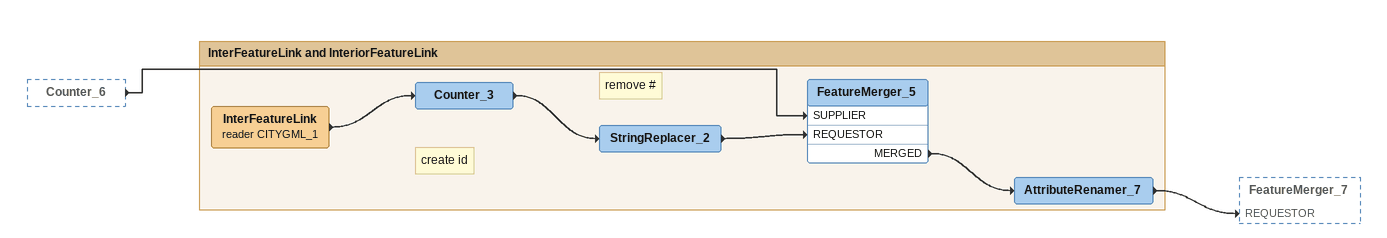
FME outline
Counter_6 [outside]
    -> FeatureMerger_5 [SUPPLIER]

Bookmark: InterFeatureLink and InteriorFeatureLink
InterFeatureLink (reader CITYGML_1)
    -> Counter_3
Note: create id
Counter_3
    -> StringReplacer_2
Note: remove #
StringReplacer_2
    -> FeatureMerger_5 [REQUESTOR]
FeatureMerger_5
    MERGED -> AttributeRenamer_7
AttributeRenamer_7
    -> FeatureMerger_7 [REQUESTOR]
